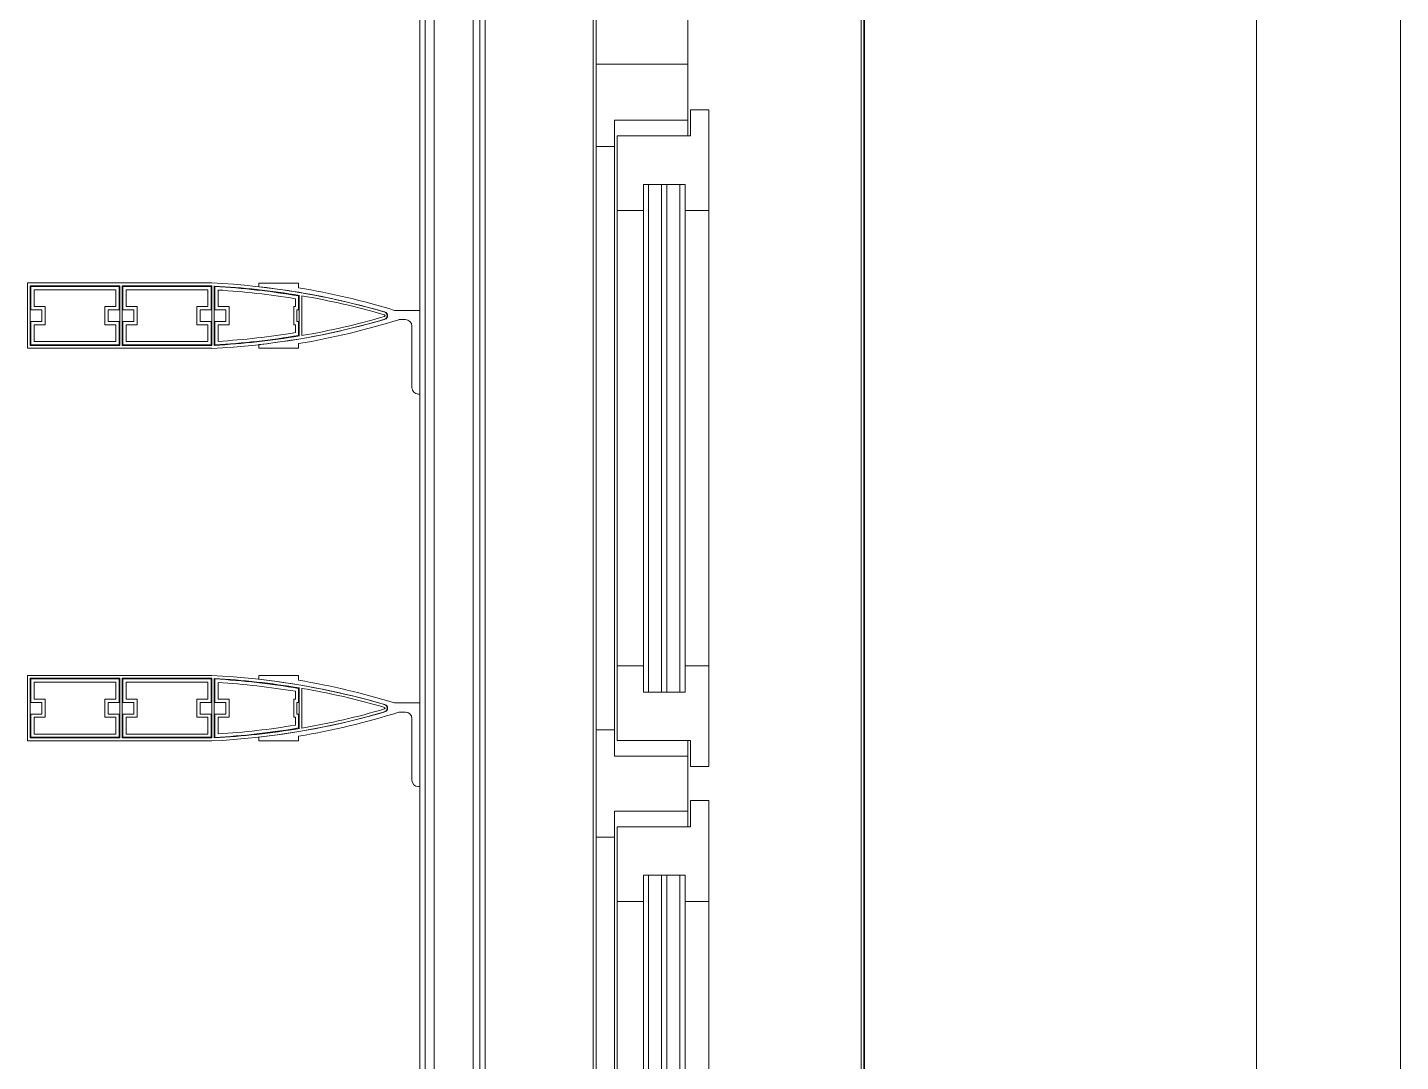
# Model space of a CAD drawing. Header units: millimetres. Extents: x 48966 to 155647, y -43515 to 26217.
# Drawn here: x 56392 to 57442, y -103 to 687 of the extents above; entities that cross this region are included whole.
import ezdxf

# ---------------------------------------------------------------- set-up
doc = ezdxf.new("R2010")
doc.units = ezdxf.units.MM
doc.linetypes.add('Осевые', pattern=[6350, 1270, -952.5, 3175, -952.5])
doc.linetypes.add('Сверху', pattern=[793.75, 476.25, -317.5])
for name, color, linetype, lineweight in [('Каркас_Импост', 7, 'Continuous', 9), ('Обобщенные модели', 7, 'Continuous', 9), ('Обобщенные модели-1', 7, 'Continuous', 18), ('Окна', 7, 'Continuous', 9), ('Окна-2', 7, 'Сверху', 9), ('Оси-2', 7, 'Осевые', 9), ('Остекление', 7, 'Continuous', 9), ('Перекрытия', 7, 'Continuous', 9), ('Стены', 7, 'Continuous', 9)]:
    doc.layers.add(name, color=color, linetype=linetype, lineweight=lineweight)
doc.layers.add('Окна-1', color=7, linetype='Continuous', lineweight=9, true_color=0x804000)
pattern_1 = [(146.31, (263.91, 56609.08), (-1066.80005, 533.399), [201.168, -1722.033]), (146.31, (231.91, 56598.42), (-1066.80005, 533.399), [201.168, -1722.033]), (146.31, (231.91, 56662.42), (-1066.80005, 533.399), [201.168, -1722.033])]

# ---------------------------------------------------------------- blocks, each defined once
blk = doc.blocks.new('Обвязочная балка 1 - Обвязочная балка 1-1451838-План 5-го этажа на отм_ _12_600')
at = {"layer": 'Обобщенные модели'}
for p, q in [((56702.6, 20067.1), (56702.5, -21690.9)), ((56732.4, -21690.9), (56732.5, 20067.1))]:
    blk.add_line(p, q, dxfattribs=at)
at = {"layer": 'Обобщенные модели-1'}
for p, q in [((56691.7, 20067.1), (56691.6, -21690.9)), ((56695.6, -21690.9), (56695.7, 20067.1)), ((56737.7, 20067.1), (56737.6, -21690.9)), ((56741.6, -21690.9), (56741.7, 20067.1))]:
    blk.add_line(p, q, dxfattribs=at)
blk = doc.blocks.new('Профиль ламели262 - Профиль ламели-1524717-План 5-го этажа на отм_ _12_600')
at = {"layer": 'Обобщенные модели-1'}
for p, q in [((64006.9, 24507.1), (64006.9, 24366.2)), ((64056.9, 24507.1), (64006.9, 24507.1)), ((64056.9, 24366.2), (64056.9, 24507.1)), ((64009.1, 24436.5), (64009.1, 24504.9)), ((64009.1, 24504.9), (64054.7, 24504.9)), ((64027.4, 24504.4), (64009.6, 24504.4)), ((64009.6, 24504.4), (64009.6, 24437)), ((64012.1, 24439.5), (64012.1, 24501.9)), ((64012.1, 24501.9), (64024.9, 24501.9)), ((64024.9, 24501.9), (64024.9, 24493.5)), ((64027.4, 24496), (64027.4, 24504.4)), ((64054.2, 24504.4), (64036.3, 24504.4)), ((64036.3, 24504.4), (64036.3, 24496)), ((64038.8, 24493.5), (64038.8, 24501.9)), ((64038.8, 24501.9), (64051.7, 24501.9)), ((64051.7, 24501.9), (64051.7, 24439.5)), ((64054.2, 24437), (64054.2, 24504.4)), ((64054.7, 24504.9), (64054.7, 24436.5)), ((64024.9, 24493.5), (64038.8, 24493.5)), ((64036.3, 24496), (64027.4, 24496)), ((64038.8, 24447.9), (64024.9, 24447.9)), ((64024.9, 24447.9), (64024.9, 24439.5)), ((64027.4, 24437), (64027.4, 24445.4)), ((64027.4, 24445.4), (64036.3, 24445.4)), ((64036.3, 24445.4), (64036.3, 24437)), ((64038.8, 24439.5), (64038.8, 24447.9)), ((64054.7, 24436.5), (64009.1, 24436.5)), ((64009.1, 24434.6), (64054.7, 24434.6)), ((64009.1, 24366.2), (64009.1, 24434.6)), ((64009.6, 24437), (64027.4, 24437)), ((64027.4, 24434.1), (64009.6, 24434.1)), ((64009.6, 24434.1), (64009.6, 24366.7)), ((64024.9, 24439.5), (64012.1, 24439.5)), ((64027.4, 24425.7), (64027.4, 24434.1)), ((64036.3, 24437), (64054.2, 24437)), ((64054.2, 24434.1), (64036.3, 24434.1)), ((64036.3, 24434.1), (64036.3, 24425.7)), ((64051.7, 24439.5), (64038.8, 24439.5)), ((64054.2, 24366.7), (64054.2, 24434.1)), ((64054.7, 24434.6), (64054.7, 24366.2)), ((64012.1, 24369.2), (64012.1, 24431.6)), ((64012.1, 24431.6), (64024.9, 24431.6)), ((64024.9, 24431.6), (64024.9, 24423.2)), ((64024.9, 24423.2), (64038.8, 24423.2)), ((64036.3, 24425.7), (64027.4, 24425.7)), ((64038.8, 24423.2), (64038.8, 24431.6)), ((64038.8, 24431.6), (64051.7, 24431.6)), ((64051.7, 24431.6), (64051.7, 24369.2)), ((64038.8, 24377.6), (64024.9, 24377.6)), ((64024.9, 24377.6), (64024.9, 24369.2)), ((64027.4, 24366.7), (64027.4, 24375.1)), ((64027.4, 24375.1), (64036.3, 24375.1)), ((64036.3, 24375.1), (64036.3, 24366.7)), ((64038.8, 24369.2), (64038.8, 24377.6)), ((64054.7, 24366.2), (64009.1, 24366.2)), ((64009.1, 24364.3), (64054.6, 24364.3)), ((64009.6, 24366.7), (64027.4, 24366.7)), ((64027.4, 24363.8), (64009.6, 24363.8)), ((64024.9, 24369.2), (64012.1, 24369.2)), ((64012.2, 24361.3), (64024.9, 24361.3)), ((64024.9, 24361.3), (64024.9, 24352.9)), ((64027.4, 24355.4), (64027.4, 24363.8)), ((64036.3, 24366.7), (64054.2, 24366.7)), ((64054.2, 24363.8), (64036.3, 24363.8)), ((64036.3, 24363.8), (64036.3, 24355.4)), ((64051.7, 24369.2), (64038.8, 24369.2)), ((64038.8, 24352.9), (64038.8, 24361.3)), ((64038.8, 24361.3), (64051.5, 24361.3)), ((64024.9, 24352.9), (64038.8, 24352.9)), ((64036.3, 24355.4), (64027.4, 24355.4)), ((64009.8, 24330.1), (64006.9, 24330.1)), ((64006.9, 24330.1), (64006.9, 24299.7)), ((64056.8, 24330.1), (64053.9, 24330.1)), ((64056.8, 24299.7), (64056.8, 24330.1)), ((64006.9, 24299.7), (64010.5, 24299.7)), ((64047.4, 24299.2), (64016.3, 24299.2)), ((64016.6, 24297.3), (64047.1, 24297.3)), ((64016.8, 24299.7), (64027.4, 24299.7)), ((64024.9, 24302.2), (64018.9, 24302.2)), ((64038.8, 24303.5), (64024.9, 24303.5)), ((64024.9, 24303.5), (64024.9, 24302.2)), ((64027.4, 24299.7), (64027.4, 24301)), ((64027.4, 24301), (64036.3, 24301)), ((64036.3, 24301), (64036.3, 24299.7)), ((64036.3, 24299.7), (64046.9, 24299.7)), ((64038.8, 24302.2), (64038.8, 24303.5)), ((64044.8, 24302.2), (64038.8, 24302.2)), ((64053.2, 24299.7), (64056.8, 24299.7)), ((64035.9, 24207.1), (64035.9, 24226.3)), ((64023.9, 24213.1), (63976.9, 24213.1)), ((64028.9, 24223), (64028.9, 24218.1)), ((63971.9, 24208.1), (63971.9, 24207.1)), ((63971.9, 24207.1), (64035.9, 24207.1))]:
    blk.add_line(p, q, dxfattribs=at)
for centre, radius, start, end in [((64580.6, 24394.6), 574.5, 182.8338, 196.2258), ((64580.7, 24394.3), 572.3, 183.0109, 189.5715), ((64580.4, 24395.9), 571.8, 183.2193, 189.6867), ((64580.5, 24395.6), 569.3, 183.4571, 189.4457), ((63483.1, 24394.6), 574.5, 343.7742, 357.1662), ((63483.2, 24395.6), 569.3, 350.5543, 356.5429), ((63483.3, 24395.9), 571.8, 350.3133, 356.7807), ((63483, 24394.3), 572.3, 350.4285, 356.9891), ((64580.6, 24394.6), 574.5, 186.4465, 196.2576), ((63483.1, 24394.6), 574.5, 343.7424, 353.5535), ((64577.1, 24394.6), 574.5, 189.5084, 197.3712), ((64549, 24386.8), 539.8, 189.5428, 196.4344), ((63514.7, 24386.8), 539.8, 343.5656, 350.4572), ((63486.6, 24394.6), 574.5, 342.9661, 350.4916), ((64031.9, 24235.1), 3, 200, 340), ((64031.9, 24234.2), 0.645, 196.4344, 343.5656), ((64031.9, 24234.5), 2.84, 196.2576, 343.7424), ((63976.9, 24208.1), 5, 90, 180), ((64023.9, 24218.1), 5, 270, 0)]:
    blk.add_arc(centre, radius, start, end, dxfattribs=at)
blk = doc.blocks.new('Профиль ламели263 - Профиль ламели-1524981-План 5-го этажа на отм_ _12_600')
at = {"layer": 'Обобщенные модели-1'}
for p, q in [((64006.9, 24507.1), (64006.9, 24366.2)), ((64056.9, 24507.1), (64006.9, 24507.1)), ((64056.9, 24366.2), (64056.9, 24507.1)), ((64009.1, 24436.5), (64009.1, 24504.9)), ((64009.1, 24504.9), (64054.7, 24504.9)), ((64027.4, 24504.4), (64009.6, 24504.4)), ((64009.6, 24504.4), (64009.6, 24437)), ((64012.1, 24439.5), (64012.1, 24501.9)), ((64012.1, 24501.9), (64024.9, 24501.9)), ((64024.9, 24501.9), (64024.9, 24493.5)), ((64027.4, 24496), (64027.4, 24504.4)), ((64054.2, 24504.4), (64036.3, 24504.4)), ((64036.3, 24504.4), (64036.3, 24496)), ((64038.8, 24493.5), (64038.8, 24501.9)), ((64038.8, 24501.9), (64051.7, 24501.9)), ((64051.7, 24501.9), (64051.7, 24439.5)), ((64054.2, 24437), (64054.2, 24504.4)), ((64054.7, 24504.9), (64054.7, 24436.5)), ((64024.9, 24493.5), (64038.8, 24493.5)), ((64036.3, 24496), (64027.4, 24496)), ((64038.8, 24447.9), (64024.9, 24447.9)), ((64024.9, 24447.9), (64024.9, 24439.5)), ((64027.4, 24437), (64027.4, 24445.4)), ((64027.4, 24445.4), (64036.3, 24445.4)), ((64036.3, 24445.4), (64036.3, 24437)), ((64038.8, 24439.5), (64038.8, 24447.9)), ((64054.7, 24436.5), (64009.1, 24436.5)), ((64009.1, 24434.6), (64054.7, 24434.6)), ((64009.1, 24366.2), (64009.1, 24434.6)), ((64009.6, 24437), (64027.4, 24437)), ((64027.4, 24434.1), (64009.6, 24434.1)), ((64009.6, 24434.1), (64009.6, 24366.7)), ((64024.9, 24439.5), (64012.1, 24439.5)), ((64027.4, 24425.7), (64027.4, 24434.1)), ((64036.3, 24437), (64054.2, 24437)), ((64054.2, 24434.1), (64036.3, 24434.1)), ((64036.3, 24434.1), (64036.3, 24425.7)), ((64051.7, 24439.5), (64038.8, 24439.5)), ((64054.2, 24366.7), (64054.2, 24434.1)), ((64054.7, 24434.6), (64054.7, 24366.2)), ((64012.1, 24369.2), (64012.1, 24431.6)), ((64012.1, 24431.6), (64024.9, 24431.6)), ((64024.9, 24431.6), (64024.9, 24423.2)), ((64024.9, 24423.2), (64038.8, 24423.2)), ((64036.3, 24425.7), (64027.4, 24425.7)), ((64038.8, 24423.2), (64038.8, 24431.6)), ((64038.8, 24431.6), (64051.7, 24431.6)), ((64051.7, 24431.6), (64051.7, 24369.2)), ((64038.8, 24377.6), (64024.9, 24377.6)), ((64024.9, 24377.6), (64024.9, 24369.2)), ((64027.4, 24366.7), (64027.4, 24375.1)), ((64027.4, 24375.1), (64036.3, 24375.1)), ((64036.3, 24375.1), (64036.3, 24366.7)), ((64038.8, 24369.2), (64038.8, 24377.6)), ((64054.7, 24366.2), (64009.1, 24366.2)), ((64009.1, 24364.3), (64054.6, 24364.3)), ((64009.6, 24366.7), (64027.4, 24366.7)), ((64027.4, 24363.8), (64009.6, 24363.8)), ((64024.9, 24369.2), (64012.1, 24369.2)), ((64012.2, 24361.3), (64024.9, 24361.3)), ((64024.9, 24361.3), (64024.9, 24352.9)), ((64027.4, 24355.4), (64027.4, 24363.8)), ((64036.3, 24366.7), (64054.2, 24366.7)), ((64054.2, 24363.8), (64036.3, 24363.8)), ((64036.3, 24363.8), (64036.3, 24355.4)), ((64051.7, 24369.2), (64038.8, 24369.2)), ((64038.8, 24352.9), (64038.8, 24361.3)), ((64038.8, 24361.3), (64051.5, 24361.3)), ((64024.9, 24352.9), (64038.8, 24352.9)), ((64036.3, 24355.4), (64027.4, 24355.4)), ((64009.8, 24330.1), (64006.9, 24330.1)), ((64006.9, 24330.1), (64006.9, 24299.7)), ((64056.8, 24330.1), (64053.9, 24330.1)), ((64056.8, 24299.7), (64056.8, 24330.1)), ((64006.9, 24299.7), (64010.5, 24299.7)), ((64047.4, 24299.2), (64016.3, 24299.2)), ((64016.6, 24297.3), (64047.1, 24297.3)), ((64016.8, 24299.7), (64027.4, 24299.7)), ((64024.9, 24302.2), (64018.9, 24302.2)), ((64038.8, 24303.5), (64024.9, 24303.5)), ((64024.9, 24303.5), (64024.9, 24302.2)), ((64027.4, 24299.7), (64027.4, 24301)), ((64027.4, 24301), (64036.3, 24301)), ((64036.3, 24301), (64036.3, 24299.7)), ((64036.3, 24299.7), (64046.9, 24299.7)), ((64038.8, 24302.2), (64038.8, 24303.5)), ((64044.8, 24302.2), (64038.8, 24302.2)), ((64053.2, 24299.7), (64056.8, 24299.7)), ((64035.9, 24207.1), (64035.9, 24226.3)), ((64023.9, 24213.1), (63976.9, 24213.1)), ((64028.9, 24223), (64028.9, 24218.1)), ((63971.9, 24208.1), (63971.9, 24207.1)), ((63971.9, 24207.1), (64035.9, 24207.1))]:
    blk.add_line(p, q, dxfattribs=at)
for centre, radius, start, end in [((64580.6, 24394.6), 574.5, 182.8338, 196.2258), ((64580.7, 24394.3), 572.3, 183.0109, 189.5715), ((64580.4, 24395.9), 571.8, 183.2193, 189.6867), ((64580.5, 24395.6), 569.3, 183.4571, 189.4457), ((63483.1, 24394.6), 574.5, 343.7742, 357.1662), ((63483.2, 24395.6), 569.3, 350.5543, 356.5429), ((63483.3, 24395.9), 571.8, 350.3133, 356.7807), ((63483, 24394.3), 572.3, 350.4285, 356.9891), ((64580.6, 24394.6), 574.5, 186.4465, 196.2576), ((63483.1, 24394.6), 574.5, 343.7424, 353.5535), ((64577.1, 24394.6), 574.5, 189.5084, 197.3712), ((64549, 24386.8), 539.8, 189.5428, 196.4344), ((63514.7, 24386.8), 539.8, 343.5656, 350.4572), ((63486.6, 24394.6), 574.5, 342.9661, 350.4916), ((64031.9, 24235.1), 3, 200, 340), ((64031.9, 24234.2), 0.645, 196.4344, 343.5656), ((64031.9, 24234.5), 2.84, 196.2576, 343.7424), ((63976.9, 24208.1), 5, 90, 180), ((64023.9, 24218.1), 5, 270, 0)]:
    blk.add_arc(centre, radius, start, end, dxfattribs=at)
blk = doc.blocks.new('Окно 2-Распашное - Один переплет с многокамерным стеклопакетом - 30674-99 - ОК-1 1200-1800-V59-План 5-го этажа на отм_ _12_600')
at = {"layer": 'Остекление'}
h = blk.add_hatch(dxfattribs=at)
h.set_pattern_fill('FP_30', color=256, style=0, pattern_type=2)
h.set_pattern_definition(pattern_1)
h.paths.add_polyline_path([(-458, 62.5), (-70, 62.5), (-70, 66.5), (-458, 66.5)], flags=0)
h.paths.add_polyline_path([(-458, 38.5), (-458, 34.5), (-70, 34.5), (-70, 38.5), (-193.4, 38.5)], flags=0)
h = blk.add_hatch(dxfattribs=at)
h.set_pattern_fill('FP_30', color=256, style=0, pattern_type=2)
h.set_pattern_definition(pattern_1)
h.paths.add_polyline_path([(70, 66.5), (70, 62.5), (458, 62.5), (458, 66.5), (80, 66.5)], flags=0)
h.paths.add_polyline_path([(70, 38.5), (70, 34.5), (458, 34.5), (458, 38.5), (80, 38.5)], flags=0)
at = {"layer": 'Каркас_Импост'}
for p, q in [((-550, 102.5), (-550, 32.5)), ((-487, 102.5), (-550, 102.5)), ((-487, 88.5), (-487, 102.5)), ((-487, 102.5), (-41, 102.5)), ((-487, 88.5), (-487, 102.5)), ((41, 102.5), (-41, 102.5)), ((-41, 102.5), (-41, 88.5)), ((-41, 88.5), (-41, 102.5)), ((41, 88.5), (41, 102.5)), ((41, 102.5), (487, 102.5)), ((41, 102.5), (41, 88.5)), ((550, 102.5), (487, 102.5)), ((487, 102.5), (487, 88.5)), ((487, 102.5), (487, 88.5)), ((550, 32.5), (550, 102.5)), ((-507, 32.5), (-507, 88.5)), ((-507, 88.5), (-487, 88.5)), ((-21, 88.5), (-507, 88.5)), ((-507, 32.5), (-507, 88.5)), ((-438, 86.5), (-495, 86.5)), ((-495, 86.5), (-495, 30.5)), ((-41, 88.5), (-487, 88.5)), ((-438, 66.5), (-438, 86.5)), ((-90, 86.5), (-438, 86.5)), ((-438, 86.5), (-438, 66.5)), ((-33, 86.5), (-90, 86.5)), ((-90, 86.5), (-90, 66.5)), ((-90, 86.5), (-90, 66.5)), ((-41, 88.5), (-21, 88.5)), ((-33, 30.5), (-33, 86.5)), ((-21, 88.5), (-21, 32.5)), ((-21, 32.5), (-21, 88.5)), ((21, 32.5), (21, 88.5)), ((21, 88.5), (41, 88.5)), ((21, 88.5), (21, 32.5)), ((507, 88.5), (21, 88.5)), ((90, 86.5), (33, 86.5)), ((33, 86.5), (33, 30.5)), ((487, 88.5), (41, 88.5)), ((90, 66.5), (90, 86.5)), ((90, 66.5), (90, 86.5)), ((438, 86.5), (90, 86.5)), ((438, 86.5), (438, 66.5)), ((495, 86.5), (438, 86.5)), ((438, 66.5), (438, 86.5)), ((487, 88.5), (507, 88.5)), ((495, 30.5), (495, 86.5)), ((507, 88.5), (507, 32.5)), ((507, 88.5), (507, 32.5)), ((-458, 34.5), (-458, 66.5)), ((-458, 66.5), (-438, 66.5)), ((-70, 66.5), (-458, 66.5)), ((-458, 66.5), (-458, 34.5)), ((-438, 66.5), (-90, 66.5)), ((-90, 66.5), (-70, 66.5)), ((-70, 66.5), (-70, 34.5)), ((-70, 66.5), (-70, 34.5)), ((70, 34.5), (70, 66.5)), ((70, 66.5), (90, 66.5)), ((458, 66.5), (70, 66.5)), ((70, 34.5), (70, 66.5)), ((90, 66.5), (438, 66.5)), ((438, 66.5), (458, 66.5)), ((458, 66.5), (458, 34.5)), ((458, 34.5), (458, 66.5)), ((-550, 32.5), (-507, 32.5)), ((-495, 32.5), (-507, 32.5)), ((-438, 34.5), (-458, 34.5)), ((-458, 34.5), (-70, 34.5)), ((-438, 16.5), (-438, 34.5)), ((-90, 34.5), (-438, 34.5)), ((-438, 34.5), (-438, 16.5)), ((-70, 34.5), (-90, 34.5)), ((-90, 34.5), (-90, 16.5)), ((-90, 34.5), (-90, 16.5)), ((-21, 32.5), (-33, 32.5)), ((-21, 32.5), (21, 32.5)), ((33, 32.5), (21, 32.5)), ((90, 34.5), (70, 34.5)), ((70, 34.5), (458, 34.5)), ((90, 16.5), (90, 34.5)), ((90, 16.5), (90, 34.5)), ((438, 34.5), (90, 34.5)), ((458, 34.5), (438, 34.5)), ((438, 34.5), (438, 16.5)), ((438, 16.5), (438, 34.5)), ((507, 32.5), (495, 32.5)), ((507, 32.5), (550, 32.5)), ((-495, 30.5), (-515, 30.5)), ((-515, 30.5), (-515, 16.5)), ((-13, 30.5), (-33, 30.5)), ((-13, 16.5), (-13, 30.5)), ((33, 30.5), (13, 30.5)), ((13, 30.5), (13, 16.5)), ((515, 30.5), (495, 30.5)), ((515, 16.5), (515, 30.5)), ((-515, 16.5), (-438, 16.5)), ((-438, 16.5), (-90, 16.5)), ((-90, 16.5), (-13, 16.5)), ((13, 16.5), (90, 16.5)), ((90, 16.5), (438, 16.5)), ((438, 16.5), (515, 16.5))]:
    blk.add_line(p, q, dxfattribs=at)
at = {"layer": 'Окна'}
for p, q in [((-437.6, 102.5), (-487, 102.5)), ((-487, 102.5), (-474.6, 102.5)), ((-53.3, 102.5), (-41, 102.5)), ((53.3, 102.5), (41, 102.5)), ((438.2, 102.5), (487, 102.5)), ((487, 102.5), (474.8, 102.5)), ((-70, 62.5), (-458, 62.5)), ((-458, 52.5), (-458, 62.5)), ((-458, 52.5), (-70, 52.5)), ((-85, 62.5), (-443, 62.5)), ((-443, 52.5), (-85, 52.5)), ((-70, 62.5), (-70, 52.5)), ((70, 52.5), (70, 62.5)), ((458, 62.5), (70, 62.5)), ((70, 52.5), (458, 52.5)), ((443, 62.5), (85, 62.5)), ((85, 52.5), (443, 52.5)), ((458, 62.5), (458, 52.5)), ((-70, 48.5), (-458, 48.5)), ((-458, 38.5), (-458, 48.5)), ((-85, 48.5), (-443, 48.5)), ((-70, 48.5), (-70, 38.5)), ((70, 38.5), (70, 48.5)), ((458, 48.5), (70, 48.5)), ((443, 48.5), (85, 48.5)), ((458, 48.5), (458, 38.5)), ((-458, 38.5), (-70, 38.5)), ((-443, 38.5), (-85, 38.5)), ((70, 38.5), (458, 38.5)), ((85, 38.5), (443, 38.5))]:
    blk.add_line(p, q, dxfattribs=at)
at = {"layer": 'Окна-1'}
for p, q in [((-600, 102.5), (-600, 32.5)), ((-550, 102.5), (-600, 102.5)), ((-550, 32.5), (-550, 102.5)), ((550, 102.5), (-550, 102.5)), ((-550, 32.5), (-550, 102.5)), ((600, 102.5), (550, 102.5)), ((550, 102.5), (550, 32.5)), ((550, 32.5), (550, 102.5)), ((600, 32.5), (600, 102.5)), ((-600, 32.5), (-550, 32.5)), ((-550, 32.5), (-495, 32.5)), ((-33, 32.5), (33, 32.5)), ((495, 32.5), (550, 32.5)), ((550, 32.5), (600, 32.5))]:
    blk.add_line(p, q, dxfattribs=at)
at = {"layer": 'Остекление'}
for p, q in [((-70, 66.5), (-458, 66.5)), ((-458, 66.5), (-458, 62.5)), ((-70, 62.5), (-70, 66.5)), ((70, 66.5), (70, 62.5)), ((458, 66.5), (70, 66.5)), ((458, 62.5), (458, 66.5)), ((-458, 62.5), (-70, 62.5)), ((-70, 52.5), (-458, 52.5)), ((-458, 52.5), (-458, 48.5)), ((-70, 48.5), (-70, 52.5)), ((70, 62.5), (458, 62.5)), ((70, 52.5), (70, 48.5)), ((458, 52.5), (70, 52.5)), ((458, 48.5), (458, 52.5)), ((-458, 48.5), (-70, 48.5)), ((70, 48.5), (458, 48.5)), ((-70, 38.5), (-458, 38.5)), ((-458, 38.5), (-458, 34.5)), ((-458, 34.5), (-70, 34.5)), ((-70, 34.5), (-70, 38.5)), ((70, 38.5), (70, 34.5)), ((458, 38.5), (70, 38.5)), ((70, 34.5), (458, 34.5)), ((458, 34.5), (458, 38.5))]:
    blk.add_line(p, q, dxfattribs=at)
blk = doc.blocks.new('M_Окно-Квадратный проем - 1200 x 1800 mm-1791807-План 5-го этажа на отм_ _12_600')
at = {"layer": 'Окна'}
for p, q in [((-608.2, -150), (-608.2, 150)), ((591.8, 150), (591.8, -150))]:
    blk.add_line(p, q, dxfattribs=at)
at = {"layer": 'Окна-2'}
for p, q in [((-608.2, 150), (591.8, 150)), ((591.8, -150), (-608.2, -150))]:
    blk.add_line(p, q, dxfattribs=at)

msp = doc.modelspace()

# ---------------------------------------------------------------- linework, layer by layer
at = {"layer": 'Оси-2'}
msp.add_line((57331.6, 25417.1), (57331.6, -41737.8), dxfattribs=at)
at = {"layer": 'Перекрытия'}
for p, q in [((57331.6, 1867.1), (57331.6, -3532.9)), ((57031.3, 709.5), (57031.3, -490.5))]:
    msp.add_line(p, q, dxfattribs=at)
at = {"layer": 'Стены'}
for p, q in [((56824.1, -21673.3), (56824.1, 20877.7)), ((57029.1, 709.5), (57029.1, -490.5)), ((57031.6, -490.5), (57031.6, 709.5)), ((57441.6, 709.5), (57441.6, -490.5))]:
    msp.add_line(p, q, dxfattribs=at)

# ---------------------------------------------------------------- block references
at = {"layer": 'Обобщенные модели'}
msp.add_blockref('Обвязочная балка 1 - Обвязочная балка 1-1451838-План 5-го этажа на отм_ _12_600', (0, 0), dxfattribs=at)
at = {"layer": 'Обобщенные модели', "rotation": 90}
for name, p in [('Профиль ламели263 - Профиль ламели-1524981-План 5-го этажа на отм_ _12_600', (80898.7, -63564.7)), ('Профиль ламели262 - Профиль ламели-1524717-План 5-го этажа на отм_ _12_600', (80898.7, -63864.7))]:
    msp.add_blockref(name, p, dxfattribs=at)
at = {"layer": 'Окна', "rotation": 89.99999999999991}
for name, p in [('Окно 2-Распашное - Один переплет с многокамерным стеклопакетом - 30674-99 - ОК-1 1200-1800-V59-План 5-го этажа на отм_ _12_600', (56929.1, 109.5)), ('M_Окно-Квадратный проем - 1200 x 1800 mm-1791807-План 5-го этажа на отм_ _12_600', (57181.6, 117.7))]:
    msp.add_blockref(name, p, dxfattribs=at)

doc.saveas('drawing.dxf')
